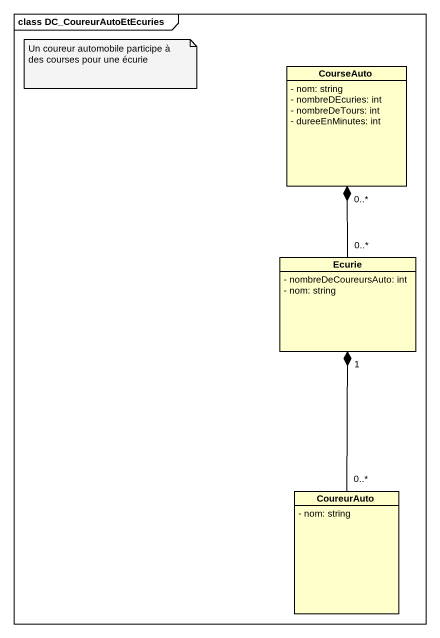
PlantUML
@startuml
mainframe class DC_CoureurAutoEtEcuries
hide circle
hide empty members
skinparam classAttributeIconSize 0
class CourseAuto {
  - nom: string
  - nombreDEcuries: int
  - nombreDeTours: int
  - dureeEnMinutes: int
}
class Ecurie {
  - nombreDeCoureursAuto: int
  - nom: string
}
class CoureurAuto {
  - nom: string
}
Ecurie "0..*" -up-* "0..*" CourseAuto
CoureurAuto "0..*" -up-* "1" Ecurie
note as N1
  Un coureur automobile participe à des courses pour une écurie
end note
@enduml
